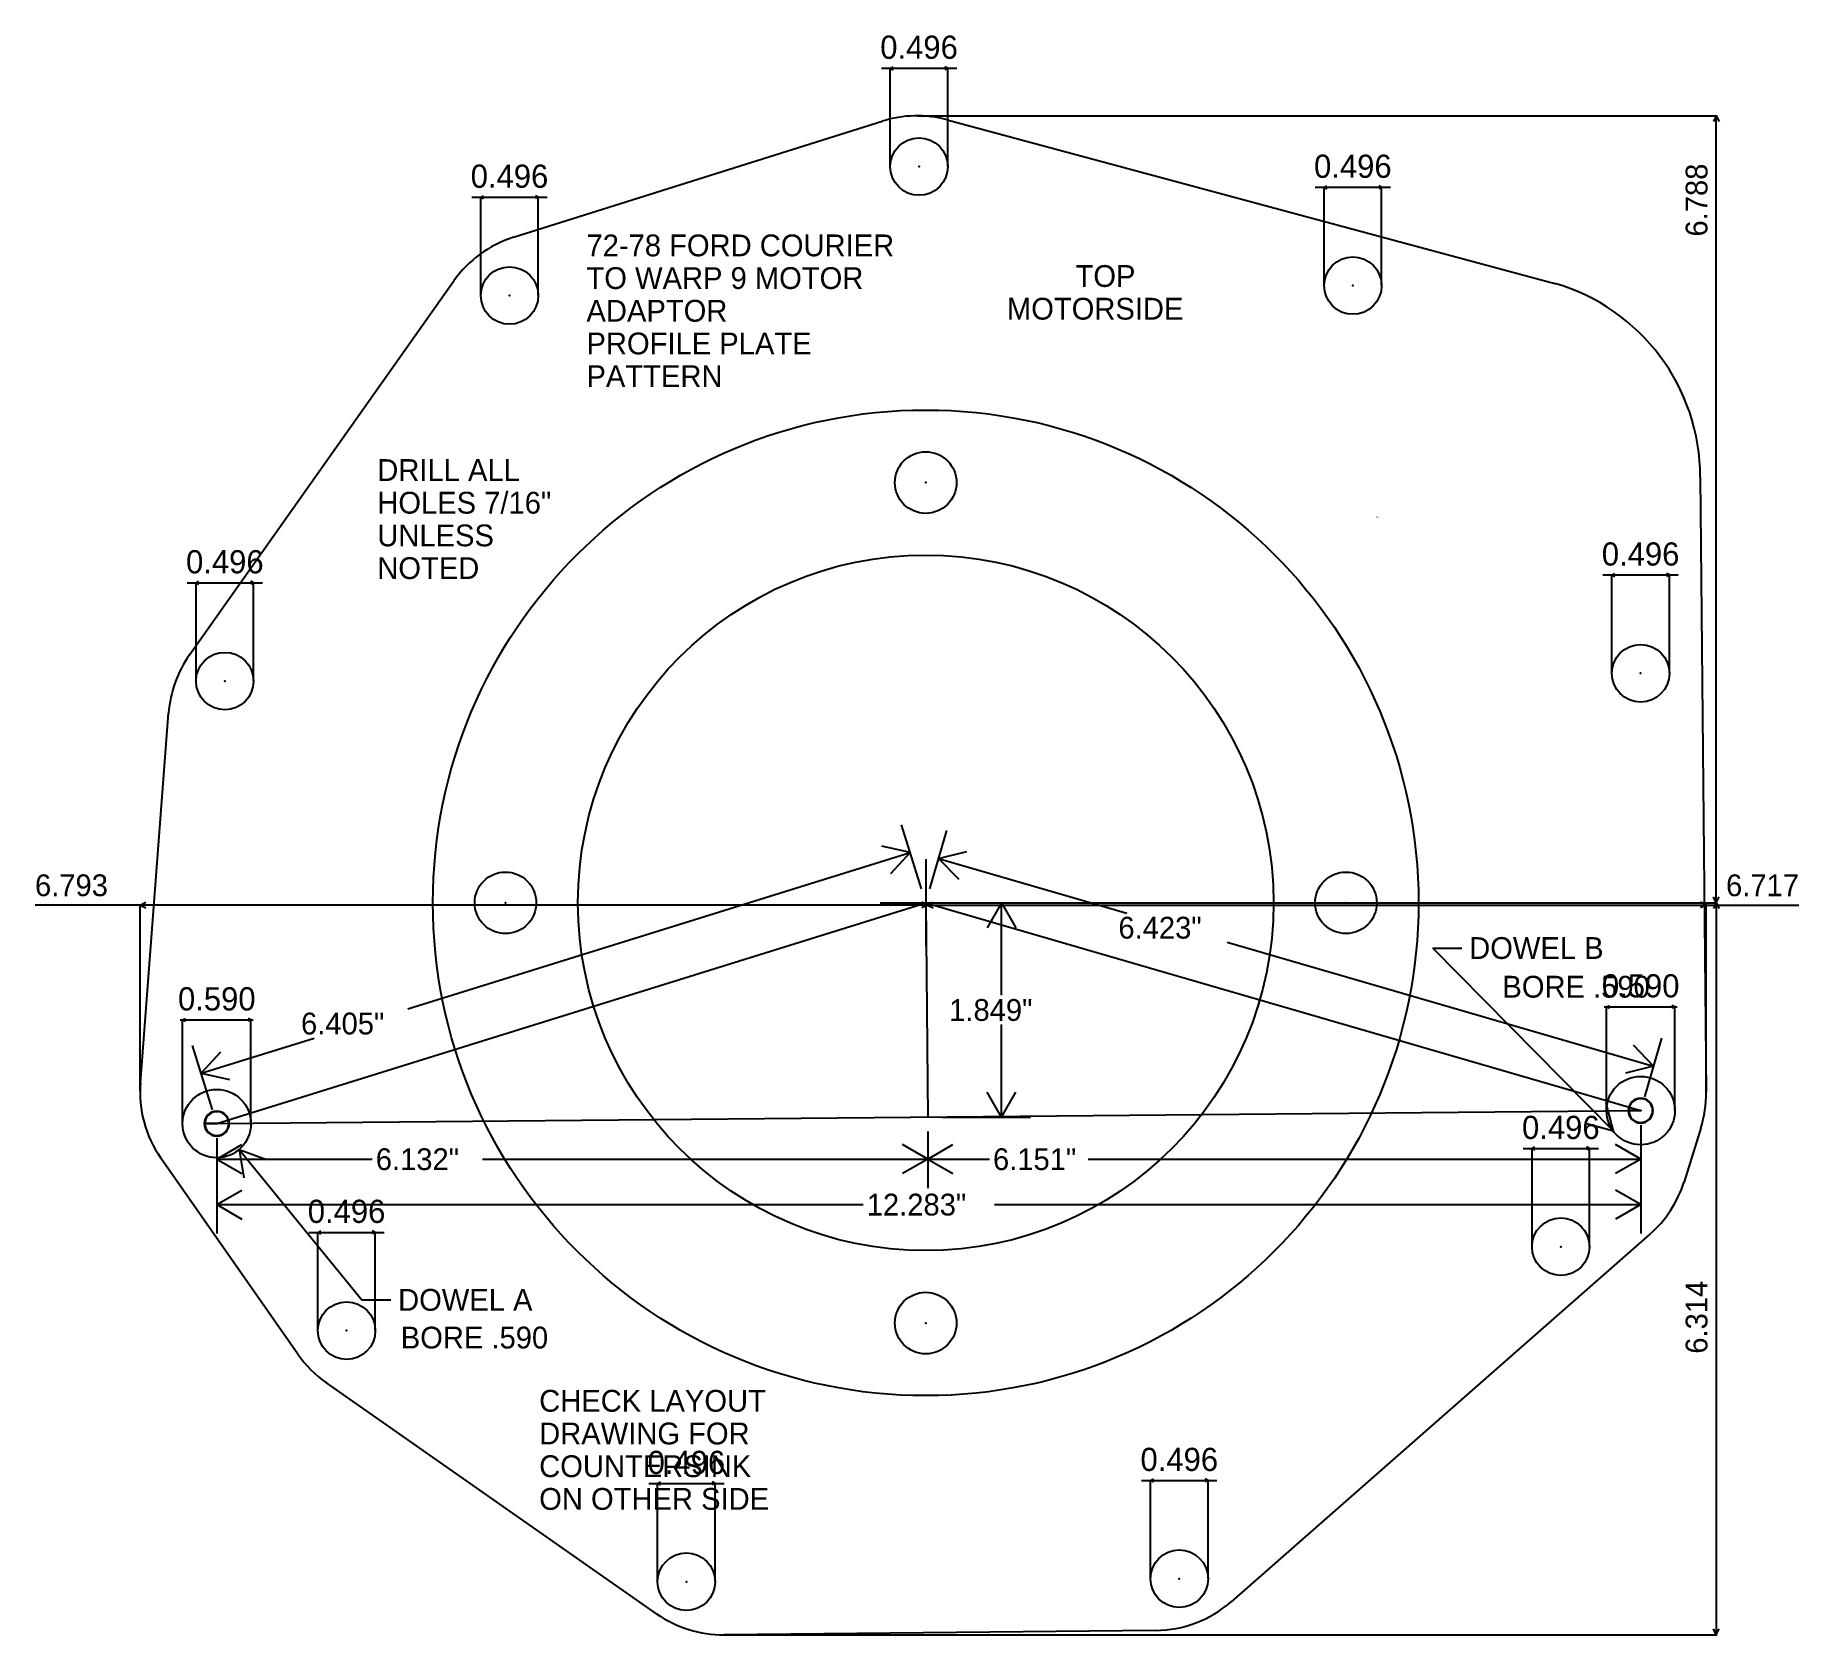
# Model space of a CAD drawing. Extents: x -7.7 to 7.5, y -6.3 to 7.5.
import ezdxf
from ezdxf.enums import TextEntityAlignment as Align

# ---------------------------------------------------------------- set-up
doc = ezdxf.new("R2010")
doc.units = 0

msp = doc.modelspace()

# ---------------------------------------------------------------- linework, layer by layer
at = {"layer": 'Default', "color": 7, "linetype": 'CONTINUOUS'}
for p, q in [((-0.070828, 6.788432), (6.82753, 6.788432)), ((6.81991, 6.788432), (6.79491, 6.738432)), ((6.81991, 0.000903), (6.81991, 6.788432)), ((6.81991, 6.788432), (6.84491, 6.738432)), ((-6.77713, -0.019143), (-6.72713, 0.005857)), ((0.015694, -0.019143), (-0.034306, 0.005857)), ((0.015694, -0.019143), (0.065694, 0.005857)), ((0.020774, 0.000903), (6.82753, 0.000903)), ((0.130194, 0.000903), (6.82753, 0.000903)), ((6.732677, -0.019143), (6.682677, 0.005857)), ((6.81991, 0.000903), (6.79491, 0.050903)), ((6.81991, 0.000903), (6.79491, -0.049097)), ((6.81991, 0.000903), (6.84491, 0.050903)), ((6.81991, 0.000903), (6.81991, -6.313246)), ((6.81991, 0.000903), (6.84491, -0.049097)), ((0.015694, -0.019143), (-7.681215, -0.019143)), ((-6.77713, -1.624715), (-6.77713, -0.011523)), ((-6.77713, -0.019143), (-6.72713, -0.044143)), ((0.015694, -0.019143), (-0.034306, -0.044143)), ((0.015694, -0.004177), (0.015694, -0.026763)), ((0.015694, -0.004177), (0.015694, -0.026763)), ((0.015694, -0.019143), (7.530904, -0.019143)), ((0.015694, -0.019143), (0.065694, -0.044143)), ((6.732677, -0.019143), (6.682677, -0.044143)), ((6.732677, -1.638628), (6.732677, -0.011523)), ((-1.743479, -6.313246), (6.82753, -6.313246)), ((6.81991, -6.313246), (6.79491, -6.263246)), ((6.81991, -6.313246), (6.84491, -6.263246))]:
    msp.add_line(p, q, dxfattribs=at)
at = {"layer": 'Default', "color": 6, "linetype": 'CONTINUOUS'}
for p, q in [((6.167648, -1.792225), (6.060148, -1.792225)), ((6.060148, -1.792225), (6.167648, -1.792225)), ((6.167648, -1.792225), (6.065148, -1.792225)), ((6.065148, -1.792225), (6.167648, -1.792225)), ((-6.115329, -1.904448), (-6.222829, -1.904448)), ((-6.222829, -1.904448), (-6.115329, -1.904448)), ((-6.115329, -1.904448), (-6.217829, -1.904448)), ((-6.217829, -1.904448), (-6.115329, -1.904448))]:
    msp.add_line(p, q, dxfattribs=at)
at = {"layer": 'Default', "color": 9, "linetype": 'CONTINUOUS'}
for centre, radius in [((0, 0), 4.251), ((0, 3.625), 0.265625), ((0, 0), 3), ((-3.625, 0), 0.265625), ((3.625, 0), 0.265625), ((0, -3.625), 0.265625)]:
    msp.add_circle(centre, radius, dxfattribs=at)
at = {"layer": 'Default', "color": 6, "linetype": 'CONTINUOUS'}
for centre, radius, start, end in [((-0.075908, 5.788432), 1, 74.943529, 107.484872), ((-3.254937, 4.787011), 1, 107.484872, 144.760861), ((-5.533681, 1.561365), 1, 144.760861, 175.637442), ((-5.77713, -1.629795), 1, 175.637442, 214.922013), ((5.732677, -1.643708), 1, 342.580556, 360.548562), ((-6.115329, -1.904448), 0.1075, 0, 180), ((-6.115329, -1.904448), 0.1025, 0, 180), ((6.167648, -1.792225), 0.1075, 0, 180), ((6.167648, -1.792225), 0.1075, 180, 360), ((6.167648, -1.792225), 0.1025, 0, 180), ((6.167648, -1.792225), 0.1025, 180, 360), ((-6.115329, -1.904448), 0.1075, 180, 360), ((-6.115329, -1.904448), 0.1025, 180, 360), ((5.58717, -2.10747), 1, 311.256137, 342.580556), ((-4.596547, -3.320735), 1, 214.922013, 235.02258), ((1.974413, -5.276458), 1, 270.566146, 311.256137), ((-1.748559, -5.313246), 1, 235.02258, 270.566146)]:
    msp.add_arc(centre, radius, start, end, dxfattribs=at)
at = {"layer": 'Default', "color": 9}
for p in [(0, 3.625), (-3.625, 0), (0, 0), (3.625, 0), (0, -3.625)]:
    msp.add_point(p, dxfattribs=at)
at = {"layer": 'DIM', "color": 7, "linetype": 'CONTINUOUS'}
for p, q in [((-0.382574, 7.199154), (0.267586, 7.199154)), ((-0.305494, 7.199154), (-0.280494, 7.211654)), ((-0.305494, 6.353694), (-0.305494, 7.202964)), ((-0.305494, 7.199154), (-0.280494, 7.186654)), ((0.190506, 7.199154), (0.165506, 7.211654)), ((0.190506, 7.199154), (0.165506, 7.186654)), ((0.190506, 6.353694), (0.190506, 7.202964)), ((-3.915427, 6.086703), (-3.265267, 6.086703)), ((-3.838347, 6.086703), (-3.813347, 6.099203)), ((-3.838347, 5.241243), (-3.838347, 6.090513)), ((-3.838347, 6.086703), (-3.813347, 6.074203)), ((-3.342347, 6.086703), (-3.367347, 6.099203)), ((-3.342347, 6.086703), (-3.367347, 6.074203)), ((-3.342347, 5.241243), (-3.342347, 6.090513)), ((3.35945, 6.172424), (4.00961, 6.172424)), ((3.43653, 6.172424), (3.46153, 6.184924)), ((3.43653, 5.326964), (3.43653, 6.176234)), ((3.43653, 6.172424), (3.46153, 6.159924)), ((3.93253, 6.172424), (3.90753, 6.184924)), ((3.93253, 6.172424), (3.90753, 6.159924)), ((3.93253, 5.326964), (3.93253, 6.176234)), ((-6.371112, 2.760735), (-5.720952, 2.760735)), ((-6.294032, 2.760735), (-6.269032, 2.773235)), ((-6.294032, 1.915275), (-6.294032, 2.764545)), ((-6.294032, 2.760735), (-6.269032, 2.748235)), ((-5.798032, 2.760735), (-5.823032, 2.773235)), ((-5.798032, 2.760735), (-5.823032, 2.748235)), ((-5.798032, 1.915275), (-5.798032, 2.764545)), ((5.841997, 2.827933), (6.492157, 2.827933)), ((5.919077, 2.827933), (5.944077, 2.840433)), ((5.919077, 1.982473), (5.919077, 2.831743)), ((5.919077, 2.827933), (5.944077, 2.815433)), ((6.415077, 2.827933), (6.390077, 2.840433)), ((6.415077, 2.827933), (6.390077, 2.815433)), ((6.415077, 1.982473), (6.415077, 2.831743)), ((5.852568, -0.897225), (6.482728, -0.897225)), ((5.872648, -0.897225), (5.897648, -0.884725)), ((5.872648, -1.789685), (5.872648, -0.893415)), ((5.872648, -0.897225), (5.897648, -0.909725)), ((6.462648, -0.897225), (6.437648, -0.884725)), ((6.462648, -0.897225), (6.437648, -0.909725)), ((6.462648, -1.789685), (6.462648, -0.893415)), ((-6.430409, -1.009448), (-5.800249, -1.009448)), ((-6.410329, -1.009448), (-6.385329, -0.996948)), ((-6.410329, -1.901908), (-6.410329, -1.005638)), ((-6.410329, -1.009448), (-6.385329, -1.021948)), ((-5.820329, -1.009448), (-5.845329, -0.996948)), ((-5.820329, -1.009448), (-5.845329, -1.021948)), ((-5.820329, -1.901908), (-5.820329, -1.005638)), ((5.153501, -2.118398), (5.803661, -2.118398)), ((5.230581, -2.118398), (5.255581, -2.105898)), ((5.230581, -2.963858), (5.230581, -2.114588)), ((5.230581, -2.118398), (5.255581, -2.130898)), ((5.726581, -2.118398), (5.701581, -2.105898)), ((5.726581, -2.118398), (5.701581, -2.130898)), ((5.726581, -2.963858), (5.726581, -2.114588)), ((-5.320902, -2.842387), (-4.670742, -2.842387)), ((-5.243822, -2.842387), (-5.218822, -2.829887)), ((-5.243822, -3.687847), (-5.243822, -2.838577)), ((-5.243822, -2.842387), (-5.218822, -2.854887)), ((-4.747822, -2.842387), (-4.772822, -2.829887)), ((-4.747822, -2.842387), (-4.772822, -2.854887)), ((-4.747822, -3.687847), (-4.747822, -2.838577)), ((-2.389614, -5.007917), (-1.739454, -5.007917)), ((-2.312534, -5.007917), (-2.287534, -4.995417)), ((-2.312534, -5.853377), (-2.312534, -5.004107)), ((-2.312534, -5.007917), (-2.287534, -5.020417)), ((-1.816534, -5.007917), (-1.841534, -4.995417)), ((-1.816534, -5.007917), (-1.841534, -5.020417)), ((-1.816534, -5.853377), (-1.816534, -5.004107)), ((1.862255, -4.98208), (2.512415, -4.98208)), ((1.939335, -4.98208), (1.964335, -4.96958)), ((1.939335, -5.82754), (1.939335, -4.97827)), ((1.939335, -4.98208), (1.964335, -4.99458)), ((2.435335, -4.98208), (2.410335, -4.96958)), ((2.435335, -4.98208), (2.410335, -4.99458)), ((2.435335, -5.82754), (2.435335, -4.97827))]:
    msp.add_line(p, q, dxfattribs=at)
at = {"layer": 'DIMENSIONS', "color": 7, "linetype": 'CONTINUOUS'}
for p, q in [((5.932981, -1.970988), (4.375713, -0.389831)), ((4.375713, -0.389831), (4.625713, -0.389831)), ((5.932981, -1.970988), (5.870116, -1.729021)), ((5.932981, -1.970988), (5.691999, -1.904447)), ((-5.921036, -2.126428), (-5.687398, -2.215385)), ((-5.921036, -2.126428), (-5.881256, -2.373243)), ((-5.921036, -2.126428), (-4.863875, -3.42468)), ((-4.863875, -3.42468), (-4.613875, -3.42468))]:
    msp.add_line(p, q, dxfattribs=at)
at = {"layer": 'PATTERN', "color": 6, "linetype": 'CONTINUOUS'}
for p, q in [((-3.555391, 5.740807), (-0.376362, 6.742228)), ((0.183863, 6.754102), (5.428354, 5.343304)), ((-6.350432, 2.138355), (-4.071687, 5.364001)), ((6.681839, 3.67078), (6.732631, -1.634134)), ((-6.774232, -1.553727), (-6.530784, 1.637433)), ((6.686816, -1.943072), (6.541308, -2.406835)), ((-5.416479, -3.893196), (-6.597062, -2.202256)), ((6.246596, -2.85924), (2.633839, -6.028227)), ((-2.321813, -6.132624), (-5.169801, -4.140114)), ((1.984294, -6.276409), (-1.738678, -6.313197))]:
    msp.add_line(p, q, dxfattribs=at)
at = {"layer": 'PATTERN', "color": 7, "linetype": 'CONTINUOUS'}
for p, q in [((3.8956, 3.327176), (3.896493, 3.330495)), ((0.000115, 0.375903), (0.000115, -0.374097)), ((-0.394173, 0.000903), (0.42556, 0.000903))]:
    msp.add_line(p, q, dxfattribs=at)
for centre, radius in [((-0.057494, 6.351154), 0.248), ((-3.590347, 5.238703), 0.248), ((3.68453, 5.324424), 0.248), ((-6.046032, 1.912735), 0.248), ((6.167077, 1.979933), 0.248), ((6.167648, -1.792225), 0.295), ((-6.115329, -1.904448), 0.295), ((5.478581, -2.966398), 0.248), ((-4.995822, -3.690387), 0.248), ((-2.064534, -5.855918), 0.248), ((2.187335, -5.83008), 0.248)]:
    msp.add_circle(centre, radius, dxfattribs=at)
at = {"layer": 'PATTERN', "color": 6, "linetype": 'CONTINUOUS'}
msp.add_arc((4.939273, 3.67078), 1.742566, 0, 73.699985, dxfattribs=at)
at = {"layer": 'PATTERN', "color": 7}
for p in [(-0.057494, 6.351154), (3.68453, 5.324424), (-3.590347, 5.238703), (6.167077, 1.979933), (-6.046032, 1.912735), (-0.000006, 0.000018), (-0.000006, 0.000018), (0.000115, 0.000903), (6.167648, -1.792225), (-6.115329, -1.904448), (5.478581, -2.966398), (-4.995822, -3.690387), (-2.064534, -5.855918), (2.187335, -5.83008)]:
    msp.add_point(p, dxfattribs=at)
at = {"layer": 'TRIANGLE', "color": 7, "linetype": 'CONTINUOUS'}
for p, q in [((-0.037068, 0.120245), (-0.209523, 0.67376)), ((0.034875, 0.120052), (0.181213, 0.623648)), ((-0.135158, 0.435076), (-0.379047, 0.490016)), ((-4.468534, -0.915047), (-0.135158, 0.435076)), ((-0.135158, 0.435076), (-0.304682, 0.251333)), ((0.111452, 0.383578), (0.354239, 0.443198)), ((0.111452, 0.383578), (0.284478, 0.203128)), ((0.111452, 0.383578), (1.736064, -0.088514)), ((-6.115329, -1.904448), (0.000115, 0.000903)), ((-0.000006, 0.000018), (0.016867, -1.848421)), ((0.000115, 0.000903), (6.167648, -1.792225)), ((0.125115, 0.000903), (0.903831, 0.000903)), ((0.653831, 0.000903), (0.528831, -0.215603)), ((0.653831, 0.000903), (0.778831, -0.215603)), ((0.653831, -0.797895), (0.653831, 0.000903)), ((2.60055, -0.339722), (6.279106, -1.408664)), ((0.653831, -1.848421), (0.653831, -1.049623)), ((-6.250601, -1.470274), (-5.275732, -1.16654)), ((6.202529, -1.67219), (6.348867, -1.168595)), ((-6.152511, -1.785106), (-6.324967, -1.23159)), ((-6.250601, -1.470274), (-6.081078, -1.28653)), ((6.279106, -1.408664), (6.10608, -1.228214)), ((-6.250601, -1.470274), (-6.006713, -1.525214)), ((6.279106, -1.408664), (6.036319, -1.468284)), ((0.653831, -1.848421), (0.528831, -1.631915)), ((0.653831, -1.848421), (0.778831, -1.631915)), ((-6.115329, -1.904448), (6.167648, -1.792225)), ((0.016867, -1.973421), (0.016867, -2.4609)), ((0.016867, -1.973421), (0.016867, -2.4609)), ((0.141867, -1.848421), (0.903831, -1.848421)), ((6.167648, -1.917225), (6.167648, -2.4609)), ((6.167648, -1.917225), (6.167648, -2.852564)), ((-6.115329, -2.029448), (-6.115329, -2.4609)), ((-6.115329, -2.029448), (-6.115329, -2.852564)), ((-6.115329, -2.2109), (-5.898822, -2.0859)), ((0.016867, -2.2109), (-0.199639, -2.0859)), ((0.016867, -2.2109), (0.233374, -2.0859)), ((6.167648, -2.2109), (5.951142, -2.0859)), ((-6.115329, -2.2109), (-5.898822, -2.3359)), ((-6.115329, -2.2109), (-4.775166, -2.2109)), ((-3.822621, -2.2109), (0.016867, -2.2109)), ((0.016867, -2.2109), (-0.199639, -2.3359)), ((0.016867, -2.2109), (0.233374, -2.3359)), ((0.016867, -2.2109), (0.549017, -2.2109)), ((1.401748, -2.2109), (6.167648, -2.2109)), ((6.167648, -2.2109), (5.951142, -2.3359)), ((-6.115329, -2.602564), (-5.898822, -2.477564)), ((6.167648, -2.602564), (5.951142, -2.477564)), ((-6.115329, -2.602564), (-5.898822, -2.727564)), ((-6.115329, -2.602564), (-0.539863, -2.602564)), ((0.592182, -2.602564), (6.167648, -2.602564)), ((6.167648, -2.602564), (5.951142, -2.727564))]:
    msp.add_line(p, q, dxfattribs=at)
at = {"layer": 'TRIANGLE', "color": 7}
for p in [(-0.000006, 0.000018), (-6.115329, -1.904448)]:
    msp.add_point(p, dxfattribs=at)

# ---------------------------------------------------------------- texts
at = {"layer": 'Default', "color": 7}
for s, p in [('6.788', (6.743506, 6.061806)), ('6.314', (6.743507, -3.574671))]:
    msp.add_text(s, height=0.188, rotation=90.000003, dxfattribs=at).set_placement(p, align=Align.CENTER)
for s, p in [('6.793', (-7.368971, 0.05726)), ('6.717', (7.218661, 0.05726))]:
    msp.add_text(s, height=0.188, dxfattribs=at).set_placement(p, align=Align.CENTER)
at = {"layer": 'DIM', "color": 7}
for s, p in [('0.496', (-0.057494, 7.280434)), ('0.496', (3.68453, 6.253704)), ('0.496', (-3.590347, 6.167983)), ('0.496', (-6.046032, 2.842016)), ('0.496', (6.167077, 2.909213)), ('0.590', (-6.115329, -0.928168)), ('0.590', (6.167648, -0.815945)), ('0.496', (5.478581, -2.037118)), ('0.496', (-4.995822, -2.761107)), ('0.496', (2.187335, -4.9008)), ('0.496', (-2.064534, -4.926637))]:
    msp.add_text(s, height=0.2, dxfattribs=at).set_placement(p, align=Align.CENTER)
at = {"layer": 'DIMENSIONS', "color": 7}
for s, p in [('72-78 FORD COURIER', (-2.926254, 5.576948)), ('TO WARP 9 MOTOR', (-2.926254, 5.294948)), ('TOP', (1.292504, 5.312778)), ('ADAPTOR', (-2.926254, 5.012948)), ('MOTORSIDE', (0.700677, 5.030778)), ('PROFILE PLATE ', (-2.926254, 4.730948)), ('PATTERN', (-2.926254, 4.448948)), ('DRILL ALL', (-4.730724, 3.639234)), ('HOLES 7/16"', (-4.730724, 3.357233)), ('UNLESS', (-4.730724, 3.075233)), ('NOTED', (-4.730724, 2.793233)), ('DOWEL B', (4.688213, -0.483831)), ('BORE .590', (4.974588, -0.817599)), ('DOWEL A', (-4.551375, -3.51868)), ('BORE .590', (-4.528393, -3.844033)), ('CHECK LAYOUT', (-3.334309, -4.389618)), ('DRAWING FOR', (-3.334309, -4.671618)), ('COUNTERSINK', (-3.334309, -4.953618)), ('ON OTHER SIDE', (-3.334309, -5.235618))]:
    msp.add_text(s, height=0.188, dxfattribs=at).set_placement(p)
at = {"layer": 'TRIANGLE', "color": 7}
for s, p in [('6.423"', (1.66202, -0.308472)), ('1.849"', (0.202363, -1.018373)), ('6.405"', (-5.388618, -1.13529)), ('6.132"', (-4.743915, -2.305255)), ('6.151"', (0.580267, -2.305361)), ('12.283"', (-0.508613, -2.697177))]:
    msp.add_text(s, height=0.188, dxfattribs=at).set_placement(p)

doc.saveas('drawing.dxf')
